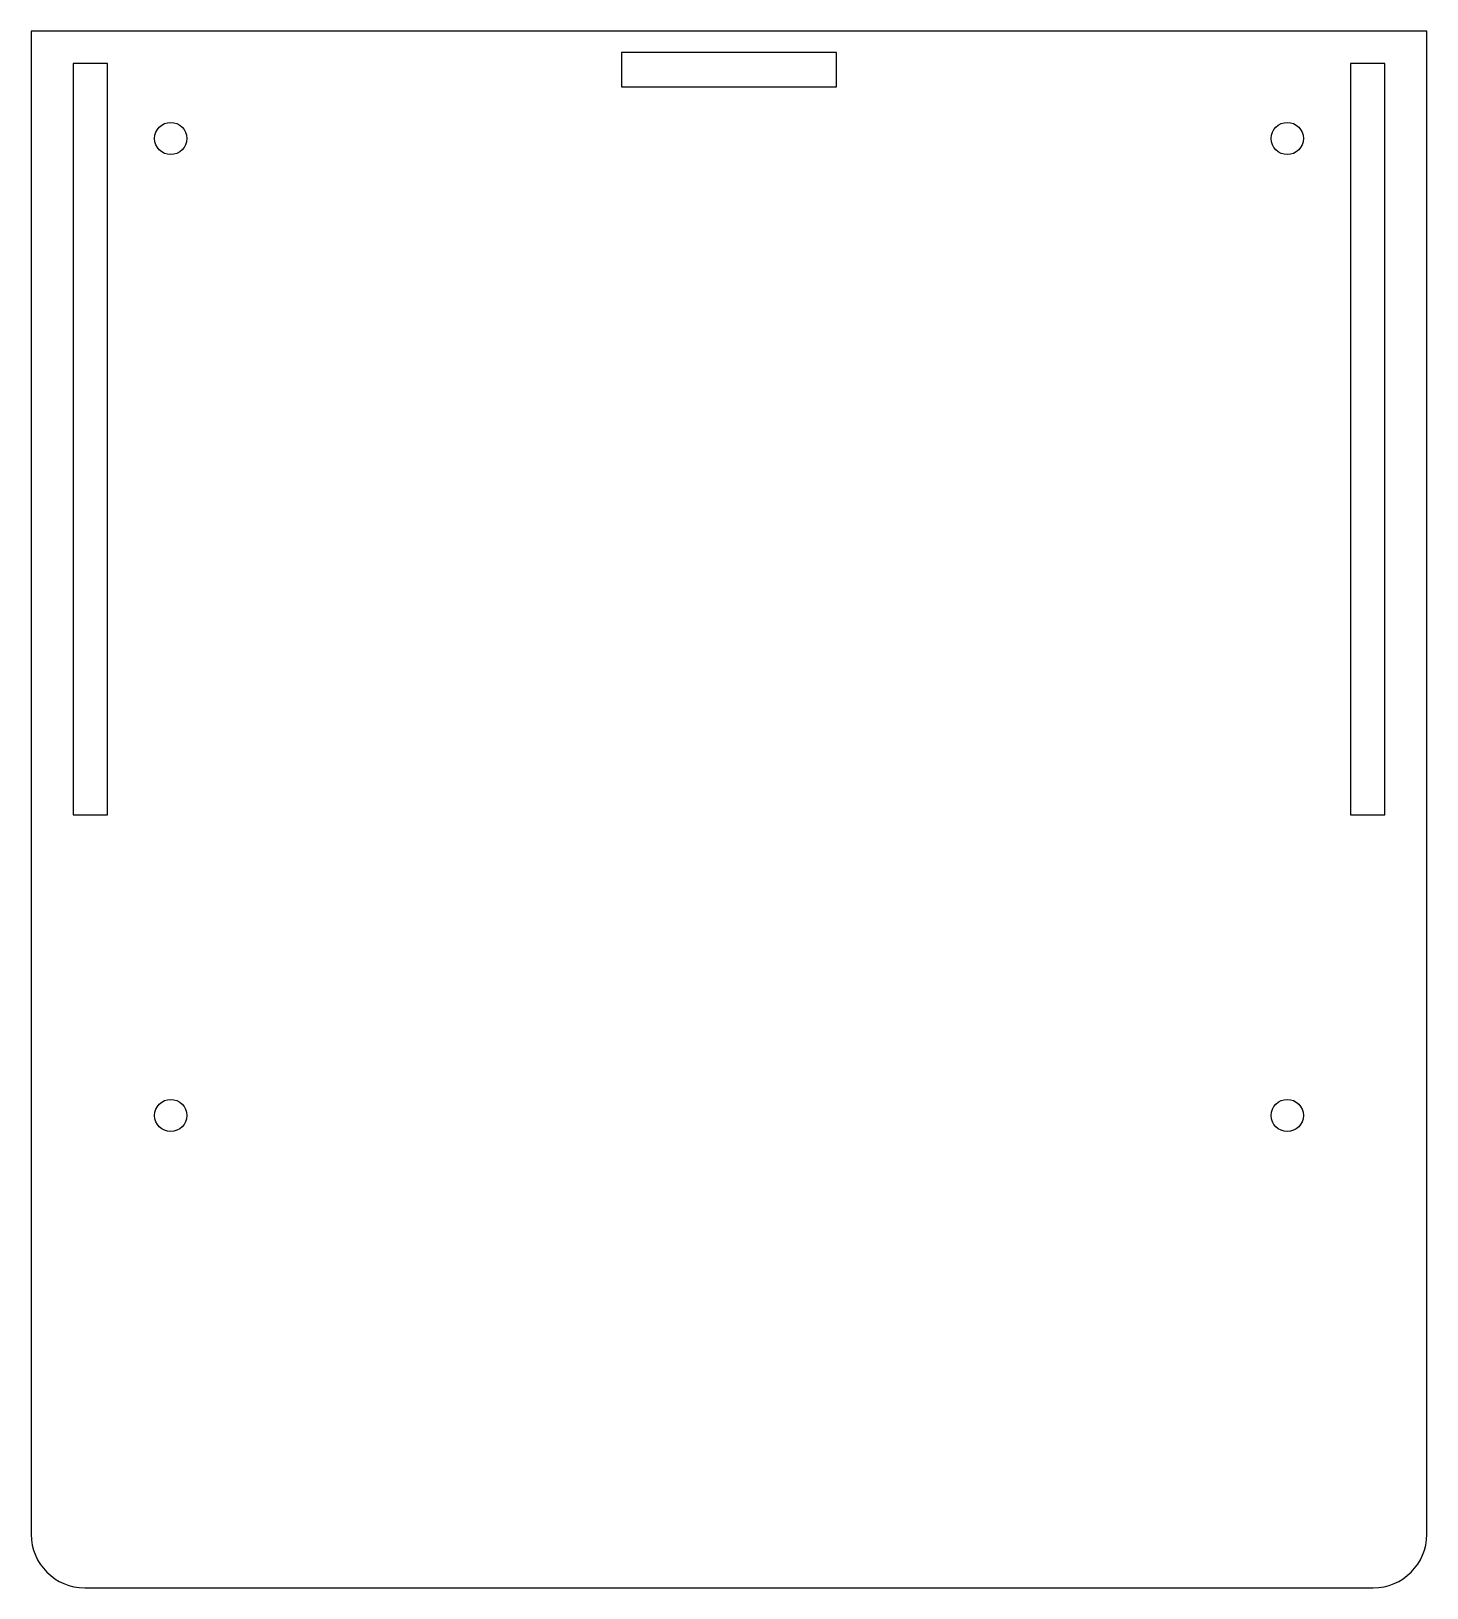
# Model space of a CAD drawing. Header units: millimetres. Extents: x -65 to 65, y -75 to 70.
import ezdxf

# ---------------------------------------------------------------- set-up
doc = ezdxf.new("R2010")
doc.units = ezdxf.units.MM

msp = doc.modelspace()

# ---------------------------------------------------------------- linework, layer by layer
at = {"color": 7, "linetype": 'Continuous', "lineweight": 25}
for p, q in [((-65, 70), (-65, -70)), ((65, 70), (-65, 70)), ((65, -70), (65, 70)), ((-57.9, 67), (-61.1, 67)), ((-61.1, 67), (-61.1, -3)), ((-57.9, -3), (-57.9, 67)), ((10, 68), (-10, 68)), ((-10, 68), (-10, 64.8)), ((10, 64.8), (10, 68)), ((61.1, 67), (57.9, 67)), ((57.9, 67), (57.9, -3)), ((61.1, -3), (61.1, 67)), ((-10, 64.8), (10, 64.8)), ((-61.1, -3), (-57.9, -3)), ((57.9, -3), (61.1, -3)), ((-60, -75), (60, -75))]:
    msp.add_line(p, q, dxfattribs=at)
for centre in [(-52, 60), (52, 60), (-52, -31), (52, -31)]:
    msp.add_circle(centre, 1.5, dxfattribs=at)
for centre, start, end in [((-60, -70), 180, 270), ((60, -70), 270, 0)]:
    msp.add_arc(centre, 5, start, end, dxfattribs=at)

doc.saveas('drawing.dxf')
